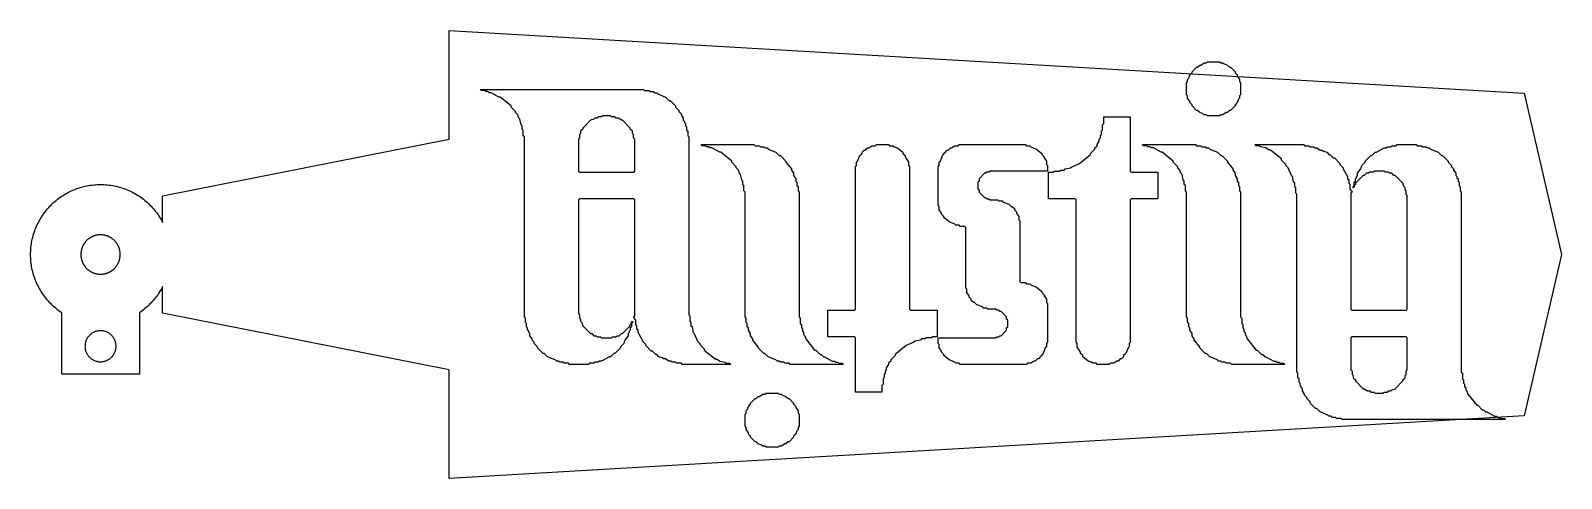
# Model space of a CAD drawing. Header units: millimetres. Extents: x -4.5 to 94, y -14.4 to 14.4.
import ezdxf

# ---------------------------------------------------------------- set-up
doc = ezdxf.new("R2010")
doc.units = ezdxf.units.MM
doc.layers.add('BLADE', color=7, linetype='Continuous')
doc.layers.add('NAME', color=1, linetype='Continuous')

msp = doc.modelspace()

# ---------------------------------------------------------------- linework, layer by layer
at = {"layer": 'BLADE'}
for points in [[(-2.5, -3.742), (-2.591, -3.679), (-2.681, -3.614), (-2.769, -3.548), (-2.855, -3.479), (-2.939, -3.407), (-3.022, -3.334), (-3.103, -3.259), (-3.182, -3.182), (-3.259, -3.103), (-3.334, -3.022), (-3.407, -2.939), (-3.479, -2.855), (-3.548, -2.769), (-3.614, -2.681), (-3.679, -2.591), (-3.742, -2.5), (-3.802, -2.407), (-3.86, -2.313), (-3.915, -2.218), (-3.969, -2.121), (-4.02, -2.023), (-4.068, -1.924), (-4.114, -1.824), (-4.157, -1.722), (-4.198, -1.62), (-4.237, -1.516), (-4.273, -1.412), (-4.306, -1.306), (-4.337, -1.2), (-4.365, -1.093), (-4.391, -0.986), (-4.414, -0.878), (-4.434, -0.769), (-4.451, -0.66), (-4.466, -0.551), (-4.478, -0.441), (-4.488, -0.331), (-4.495, -0.221), (-4.499, -0.11), (-4.5, 0), (-4.499, 0.11), (-4.495, 0.221), (-4.488, 0.331), (-4.478, 0.441), (-4.466, 0.551), (-4.451, 0.66), (-4.434, 0.769), (-4.414, 0.878), (-4.391, 0.986), (-4.365, 1.093), (-4.337, 1.2), (-4.306, 1.306), (-4.273, 1.412), (-4.237, 1.516), (-4.198, 1.62), (-4.157, 1.722), (-4.114, 1.824), (-4.068, 1.924), (-4.02, 2.023), (-3.969, 2.121), (-3.915, 2.218), (-3.86, 2.313), (-3.802, 2.407), (-3.742, 2.5), (-3.679, 2.591), (-3.614, 2.681), (-3.548, 2.769), (-3.479, 2.855), (-3.407, 2.939), (-3.334, 3.022), (-3.259, 3.103), (-3.182, 3.182), (-3.103, 3.259), (-3.022, 3.334), (-2.939, 3.407), (-2.855, 3.479), (-2.769, 3.548), (-2.681, 3.614), (-2.591, 3.679), (-2.5, 3.742), (-2.407, 3.802), (-2.313, 3.86), (-2.218, 3.915), (-2.121, 3.969), (-2.023, 4.02), (-1.924, 4.068), (-1.824, 4.114), (-1.722, 4.157), (-1.62, 4.198), (-1.516, 4.237), (-1.412, 4.273), (-1.306, 4.306), (-1.2, 4.337), (-1.093, 4.365), (-0.986, 4.391), (-0.878, 4.414), (-0.769, 4.434), (-0.66, 4.451), (-0.551, 4.466), (-0.441, 4.478), (-0.331, 4.488), (-0.221, 4.495), (-0.11, 4.499), (0, 4.5), (0.11, 4.499), (0.221, 4.495), (0.331, 4.488), (0.441, 4.478), (0.551, 4.466), (0.66, 4.451), (0.769, 4.434), (0.878, 4.414), (0.986, 4.391), (1.093, 4.365), (1.2, 4.337), (1.306, 4.306), (1.412, 4.273), (1.516, 4.237), (1.62, 4.198), (1.722, 4.157), (1.824, 4.114), (1.924, 4.068), (2.023, 4.02), (2.121, 3.969), (2.218, 3.915), (2.313, 3.86), (2.407, 3.802), (2.5, 3.742), (2.591, 3.679), (2.681, 3.614), (2.769, 3.548), (2.855, 3.479), (2.939, 3.407), (3.022, 3.334), (3.103, 3.259), (3.182, 3.182), (3.259, 3.103), (3.334, 3.022), (3.407, 2.939), (3.479, 2.855), (3.548, 2.769), (3.614, 2.681), (3.679, 2.591), (3.742, 2.5), (3.802, 2.407), (3.86, 2.313), (3.915, 2.218), (3.969, 2.121), (4, 2.061), (4, 3.78), (22.44, 7.424), (22.44, 14.396), (91.635, 10.365), (94.035, 0), (91.635, -10.365), (22.44, -14.396), (22.44, -7.424), (4, -3.78), (4, -2.061), (3.969, -2.121), (3.915, -2.218), (3.86, -2.313), (3.802, -2.407), (3.742, -2.5), (3.679, -2.591), (3.614, -2.681), (3.548, -2.769), (3.479, -2.855), (3.407, -2.939), (3.334, -3.022), (3.259, -3.103), (3.182, -3.182), (3.103, -3.259), (3.022, -3.334), (2.939, -3.407), (2.855, -3.479), (2.769, -3.548), (2.681, -3.614), (2.591, -3.679), (2.5, -3.742), (2.5, -3.742), (2.5, -7.7), (-2.5, -7.7), (-2.5, -3.742), (-2.5, -3.742)], [(1.263, 0.062), (1.262, 0.093), (1.259, 0.124), (1.255, 0.155), (1.251, 0.186), (1.246, 0.216), (1.241, 0.247), (1.234, 0.277), (1.227, 0.307), (1.219, 0.337), (1.211, 0.367), (1.201, 0.397), (1.191, 0.426), (1.18, 0.455), (1.169, 0.484), (1.156, 0.513), (1.144, 0.541), (1.13, 0.569), (1.116, 0.596), (1.101, 0.624), (1.085, 0.65), (1.069, 0.677), (1.052, 0.703), (1.034, 0.728), (1.016, 0.754), (0.997, 0.778), (0.978, 0.803), (0.958, 0.826), (0.937, 0.85), (0.916, 0.872), (0.894, 0.894), (0.872, 0.916), (0.85, 0.937), (0.826, 0.958), (0.803, 0.978), (0.778, 0.997), (0.754, 1.016), (0.728, 1.034), (0.703, 1.052), (0.677, 1.069), (0.65, 1.085), (0.624, 1.101), (0.596, 1.116), (0.569, 1.13), (0.541, 1.144), (0.513, 1.156), (0.484, 1.169), (0.455, 1.18), (0.426, 1.191), (0.397, 1.201), (0.367, 1.211), (0.337, 1.219), (0.307, 1.227), (0.277, 1.234), (0.247, 1.241), (0.216, 1.246), (0.186, 1.251), (0.155, 1.255), (0.124, 1.259), (0.093, 1.262), (0.062, 1.263), (0.031, 1.265), (0, 1.265), (-0.031, 1.265), (-0.062, 1.263), (-0.093, 1.262), (-0.124, 1.259), (-0.155, 1.255), (-0.186, 1.251), (-0.216, 1.246), (-0.247, 1.241), (-0.277, 1.234), (-0.307, 1.227), (-0.337, 1.219), (-0.367, 1.211), (-0.397, 1.201), (-0.426, 1.191), (-0.455, 1.18), (-0.484, 1.169), (-0.513, 1.156), (-0.541, 1.144), (-0.569, 1.13), (-0.596, 1.116), (-0.624, 1.101), (-0.65, 1.085), (-0.677, 1.069), (-0.703, 1.052), (-0.728, 1.034), (-0.754, 1.016), (-0.778, 0.997), (-0.803, 0.978), (-0.826, 0.958), (-0.85, 0.937), (-0.872, 0.916), (-0.894, 0.894), (-0.916, 0.872), (-0.937, 0.85), (-0.958, 0.826), (-0.978, 0.803), (-0.997, 0.778), (-1.016, 0.754), (-1.034, 0.728), (-1.052, 0.703), (-1.069, 0.677), (-1.085, 0.65), (-1.101, 0.624), (-1.116, 0.596), (-1.13, 0.569), (-1.144, 0.541), (-1.156, 0.513), (-1.169, 0.484), (-1.18, 0.455), (-1.191, 0.426), (-1.201, 0.397), (-1.211, 0.367), (-1.219, 0.337), (-1.227, 0.307), (-1.234, 0.277), (-1.241, 0.247), (-1.246, 0.216), (-1.251, 0.186), (-1.255, 0.155), (-1.259, 0.124), (-1.262, 0.093), (-1.263, 0.062), (-1.265, 0.031), (-1.265, 0), (-1.265, -0.031), (-1.263, -0.062), (-1.262, -0.093), (-1.259, -0.124), (-1.255, -0.155), (-1.251, -0.186), (-1.246, -0.216), (-1.241, -0.247), (-1.234, -0.277), (-1.227, -0.307), (-1.219, -0.337), (-1.211, -0.367), (-1.201, -0.397), (-1.191, -0.426), (-1.18, -0.455), (-1.169, -0.484), (-1.156, -0.513), (-1.144, -0.541), (-1.13, -0.569), (-1.116, -0.596), (-1.101, -0.624), (-1.085, -0.65), (-1.069, -0.677), (-1.052, -0.703), (-1.034, -0.728), (-1.016, -0.754), (-0.997, -0.778), (-0.978, -0.803), (-0.958, -0.826), (-0.937, -0.85), (-0.916, -0.872), (-0.894, -0.894), (-0.872, -0.916), (-0.85, -0.937), (-0.826, -0.958), (-0.803, -0.978), (-0.778, -0.997), (-0.754, -1.016), (-0.728, -1.034), (-0.703, -1.052), (-0.677, -1.069), (-0.65, -1.085), (-0.624, -1.101), (-0.596, -1.116), (-0.569, -1.13), (-0.541, -1.144), (-0.513, -1.156), (-0.484, -1.169), (-0.455, -1.18), (-0.426, -1.191), (-0.397, -1.201), (-0.367, -1.211), (-0.337, -1.219), (-0.307, -1.227), (-0.277, -1.234), (-0.247, -1.241), (-0.216, -1.246), (-0.186, -1.251), (-0.155, -1.255), (-0.124, -1.259), (-0.093, -1.262), (-0.062, -1.263), (-0.031, -1.265), (0, -1.265), (0.031, -1.265), (0.062, -1.263), (0.093, -1.262), (0.124, -1.259), (0.155, -1.255), (0.186, -1.251), (0.216, -1.246), (0.247, -1.241), (0.277, -1.234), (0.307, -1.227), (0.337, -1.219), (0.367, -1.211), (0.397, -1.201), (0.426, -1.191), (0.455, -1.18), (0.484, -1.169), (0.513, -1.156), (0.541, -1.144), (0.569, -1.13), (0.596, -1.116), (0.624, -1.101), (0.65, -1.085), (0.677, -1.069), (0.703, -1.052), (0.728, -1.034), (0.754, -1.016), (0.778, -0.997), (0.803, -0.978), (0.826, -0.958), (0.85, -0.937), (0.872, -0.916), (0.894, -0.894), (0.916, -0.872), (0.937, -0.85), (0.958, -0.826), (0.978, -0.803), (0.997, -0.778), (1.016, -0.754), (1.034, -0.728), (1.052, -0.703), (1.069, -0.677), (1.085, -0.65), (1.101, -0.624), (1.116, -0.596), (1.13, -0.569), (1.144, -0.541), (1.156, -0.513), (1.169, -0.484), (1.18, -0.455), (1.191, -0.426), (1.201, -0.397), (1.211, -0.367), (1.219, -0.337), (1.227, -0.307), (1.234, -0.277), (1.241, -0.247), (1.246, -0.216), (1.251, -0.186), (1.255, -0.155), (1.259, -0.124), (1.262, -0.093), (1.263, -0.062), (1.265, -0.031), (1.265, 0), (1.265, 0.031), (1.263, 0.062)], [(0.999, -5.851), (0.995, -5.802), (0.989, -5.753), (0.981, -5.705), (0.97, -5.657), (0.957, -5.61), (0.942, -5.563), (0.924, -5.517), (0.904, -5.472), (0.882, -5.429), (0.858, -5.386), (0.831, -5.344), (0.803, -5.304), (0.773, -5.266), (0.741, -5.228), (0.707, -5.193), (0.672, -5.159), (0.634, -5.127), (0.596, -5.097), (0.556, -5.069), (0.514, -5.042), (0.471, -5.018), (0.428, -4.996), (0.383, -4.976), (0.337, -4.958), (0.29, -4.943), (0.243, -4.93), (0.195, -4.919), (0.147, -4.911), (0.098, -4.905), (0.049, -4.901), (0, -4.9), (-0.049, -4.901), (-0.098, -4.905), (-0.147, -4.911), (-0.195, -4.919), (-0.243, -4.93), (-0.29, -4.943), (-0.337, -4.958), (-0.383, -4.976), (-0.428, -4.996), (-0.471, -5.018), (-0.514, -5.042), (-0.556, -5.069), (-0.596, -5.097), (-0.634, -5.127), (-0.672, -5.159), (-0.707, -5.193), (-0.741, -5.228), (-0.773, -5.266), (-0.803, -5.304), (-0.831, -5.344), (-0.858, -5.386), (-0.882, -5.429), (-0.904, -5.472), (-0.924, -5.517), (-0.942, -5.563), (-0.957, -5.61), (-0.97, -5.657), (-0.981, -5.705), (-0.989, -5.753), (-0.995, -5.802), (-0.999, -5.851), (-1, -5.9), (-0.999, -5.949), (-0.995, -5.998), (-0.989, -6.047), (-0.981, -6.095), (-0.97, -6.143), (-0.957, -6.19), (-0.942, -6.237), (-0.924, -6.283), (-0.904, -6.328), (-0.882, -6.371), (-0.858, -6.414), (-0.831, -6.456), (-0.803, -6.496), (-0.773, -6.534), (-0.741, -6.572), (-0.707, -6.607), (-0.672, -6.641), (-0.634, -6.673), (-0.596, -6.703), (-0.556, -6.731), (-0.514, -6.758), (-0.471, -6.782), (-0.428, -6.804), (-0.383, -6.824), (-0.337, -6.842), (-0.29, -6.857), (-0.243, -6.87), (-0.195, -6.881), (-0.147, -6.889), (-0.098, -6.895), (-0.049, -6.899), (0, -6.9), (0.049, -6.899), (0.098, -6.895), (0.147, -6.889), (0.195, -6.881), (0.243, -6.87), (0.29, -6.857), (0.337, -6.842), (0.383, -6.824), (0.428, -6.804), (0.471, -6.782), (0.514, -6.758), (0.556, -6.731), (0.596, -6.703), (0.634, -6.673), (0.672, -6.641), (0.707, -6.607), (0.741, -6.572), (0.773, -6.534), (0.803, -6.496), (0.831, -6.456), (0.858, -6.414), (0.882, -6.371), (0.904, -6.328), (0.924, -6.283), (0.942, -6.237), (0.957, -6.19), (0.97, -6.143), (0.981, -6.095), (0.989, -6.047), (0.995, -5.998), (0.999, -5.949), (1, -5.9), (0.999, -5.851)]]:
    msp.add_lwpolyline(points, close=True, dxfattribs=at)
at = {"layer": 'NAME'}
for points in [[(71.255, 12.396), (72.036, 12.396), (72.107, 12.325), (72.249, 12.325), (72.32, 12.254), (72.534, 12.183), (72.676, 12.041), (72.747, 12.041), (73.031, 11.757), (73.031, 11.686), (73.173, 11.544), (73.173, 11.473), (73.315, 11.26), (73.315, 11.118), (73.386, 11.047), (73.386, 10.265), (73.315, 10.194), (73.315, 10.052), (73.244, 9.981), (73.173, 9.768), (73.031, 9.626), (73.031, 9.555), (72.747, 9.271), (72.676, 9.271), (72.534, 9.129), (72.462, 9.129), (72.249, 8.986), (72.107, 8.986), (72.036, 8.915), (71.255, 8.915), (71.184, 8.986), (71.042, 8.986), (70.971, 9.057), (70.758, 9.129), (70.615, 9.271), (70.544, 9.271), (70.26, 9.555), (70.26, 9.626), (70.118, 9.768), (70.118, 9.839), (69.976, 10.052), (69.976, 10.194), (69.905, 10.265), (69.905, 11.047), (69.976, 11.118), (69.976, 11.26), (70.047, 11.331), (70.118, 11.544), (70.26, 11.686), (70.26, 11.757), (70.544, 12.041), (70.615, 12.041), (70.758, 12.183), (70.829, 12.183), (71.042, 12.325), (71.184, 12.325), (71.255, 12.396)], [(24.44, 10.62), (34.954, 10.62), (35.025, 10.549), (35.309, 10.549), (35.38, 10.478), (35.593, 10.478), (35.664, 10.407), (35.806, 10.407), (35.877, 10.336), (36.375, 10.123), (36.588, 9.91), (36.659, 9.91), (37.014, 9.555), (37.014, 9.484), (37.227, 9.271), (37.227, 9.2), (37.369, 9.057), (37.369, 8.986), (37.511, 8.773), (37.511, 8.631), (37.582, 8.56), (37.582, 8.489), (37.653, 8.418), (37.653, 8.276), (37.724, 8.205), (37.724, 7.992), (37.795, 7.921), (37.795, 7.637), (37.866, 7.566), (37.866, -3.872), (37.937, -3.943), (37.937, -4.298), (38.008, -4.369), (38.008, -4.582), (38.08, -4.653), (38.151, -5.008), (38.222, -5.079), (38.435, -5.577), (38.577, -5.719), (38.577, -5.79), (38.861, -6.074), (38.861, -6.145), (39.571, -6.713), (39.642, -6.713), (39.856, -6.855), (40.211, -6.926), (40.282, -6.997), (40.495, -6.997), (40.566, -7.068), (37.44, -7.068), (37.369, -6.997), (37.085, -6.997), (37.014, -6.926), (36.801, -6.926), (36.73, -6.855), (36.588, -6.855), (36.375, -6.713), (36.233, -6.713), (36.161, -6.642), (35.948, -6.571), (35.806, -6.429), (35.735, -6.429), (35.522, -6.216), (35.451, -6.216), (35.096, -5.861), (35.096, -5.79), (34.883, -5.577), (34.883, -5.506), (34.599, -5.008), (34.599, -4.866), (34.528, -4.795), (34.528, -4.582), (34.457, -4.511), (34.457, -4.227), (34.314, -4.014), (34.385, -3.943), (34.385, 3.516), (34.314, 3.587), (30.834, 3.587), (30.762, 3.516), (30.762, -3.801), (30.834, -3.872), (30.834, -4.085), (30.905, -4.156), (30.905, -4.298), (30.976, -4.369), (31.047, -4.582), (31.544, -5.079), (31.615, -5.079), (31.757, -5.221), (31.899, -5.221), (31.97, -5.292), (32.183, -5.292), (32.254, -5.363), (32.894, -5.363), (32.965, -5.292), (33.178, -5.292), (33.249, -5.221), (33.391, -5.221), (33.533, -5.079), (33.604, -5.079), (34.101, -4.582), (34.101, -4.511), (34.172, -4.44), (34.172, -4.653), (34.101, -4.724), (34.101, -4.866), (34.03, -4.937), (34.03, -5.008), (33.959, -5.079), (33.959, -5.221), (33.746, -5.506), (33.675, -5.719), (33.462, -5.932), (33.462, -6.003), (33.107, -6.358), (33.036, -6.358), (32.823, -6.571), (32.752, -6.571), (32.254, -6.855), (32.112, -6.855), (32.041, -6.926), (31.828, -6.926), (31.757, -6.997), (31.473, -6.997), (31.402, -7.068), (30.194, -7.068), (30.123, -6.997), (29.839, -6.997), (29.768, -6.926), (29.555, -6.926), (29.484, -6.855), (29.342, -6.855), (29.271, -6.784), (28.773, -6.571), (28.56, -6.358), (28.489, -6.358), (28.134, -6.003), (28.134, -5.932), (27.921, -5.719), (27.921, -5.648), (27.779, -5.506), (27.779, -5.434), (27.637, -5.221), (27.637, -5.079), (27.566, -5.008), (27.566, -4.937), (27.495, -4.866), (27.495, -4.724), (27.424, -4.653), (27.424, -4.44), (27.353, -4.369), (27.353, -4.085), (27.282, -4.014), (27.282, 7.566), (27.211, 7.637), (27.211, 7.992), (27.139, 8.063), (27.139, 8.276), (27.068, 8.347), (26.997, 8.702), (26.926, 8.773), (26.855, 8.986), (26.713, 9.129), (26.713, 9.2), (26.429, 9.484), (26.429, 9.555), (25.719, 10.123), (25.648, 10.123), (25.15, 10.407), (25.008, 10.407), (24.937, 10.478), (24.795, 10.478), (24.724, 10.549), (24.511, 10.549), (24.44, 10.62)], [(32.041, 8.844), (31.97, 8.773), (31.828, 8.773), (31.757, 8.702), (31.544, 8.631), (31.047, 8.134), (31.047, 8.063), (30.905, 7.921), (30.905, 7.779), (30.834, 7.708), (30.834, 7.495), (30.762, 7.424), (30.762, 5.363), (30.834, 5.292), (34.314, 5.292), (34.385, 5.363), (34.385, 7.424), (34.314, 7.495), (34.314, 7.708), (34.243, 7.779), (34.243, 7.921), (34.101, 8.063), (34.101, 8.134), (33.604, 8.631), (33.533, 8.631), (33.32, 8.773), (33.178, 8.773), (33.107, 8.844), (32.894, 8.844), (32.823, 8.915), (32.325, 8.915), (32.254, 8.844), (32.041, 8.844)], [(61.025, 5.292), (61.309, 5.292), (61.38, 5.363), (61.736, 5.363), (61.807, 5.434), (62.02, 5.434), (62.091, 5.506), (62.446, 5.577), (62.517, 5.648), (63.014, 5.861), (63.725, 6.429), (63.725, 6.5), (64.009, 6.784), (64.009, 6.855), (64.151, 6.997), (64.151, 7.068), (64.293, 7.282), (64.293, 7.424), (64.364, 7.495), (64.364, 7.637), (64.435, 7.708), (64.435, 7.921), (64.506, 7.992), (64.506, 8.347), (64.577, 8.418), (64.577, 8.844), (66.282, 8.844), (66.282, 5.363), (66.353, 5.292), (68.058, 5.292), (68.058, 3.587), (66.353, 3.587), (66.282, 3.516), (66.282, -5.648), (66.211, -5.719), (66.211, -5.932), (66.14, -6.003), (65.998, -6.358), (65.856, -6.5), (65.856, -6.571), (65.714, -6.713), (65.643, -6.713), (65.501, -6.855), (65.43, -6.855), (65.216, -6.997), (65.003, -6.997), (64.932, -7.068), (64.151, -7.068), (64.08, -6.997), (63.867, -6.997), (63.796, -6.926), (63.583, -6.855), (63.227, -6.571), (63.227, -6.5), (63.085, -6.358), (63.085, -6.287), (62.872, -5.932), (62.872, -5.719), (62.801, -5.648), (62.801, 3.516), (62.73, 3.587), (61.025, 3.587), (61.025, 5.292)], [(38.648, 7.068), (42.058, 7.068), (42.129, 6.997), (42.413, 6.997), (42.484, 6.926), (42.697, 6.926), (42.768, 6.855), (42.91, 6.855), (42.981, 6.784), (43.478, 6.571), (43.692, 6.358), (43.763, 6.358), (44.118, 6.003), (44.118, 5.932), (44.473, 5.506), (44.473, 5.434), (44.615, 5.221), (44.615, 5.079), (44.757, 4.866), (44.757, 4.724), (44.828, 4.653), (44.828, 4.44), (44.899, 4.369), (44.899, 4.085), (44.97, 4.014), (44.97, -4.014), (45.041, -4.085), (45.041, -4.44), (45.112, -4.511), (45.112, -4.724), (45.183, -4.795), (45.183, -4.937), (45.254, -5.008), (45.254, -5.15), (45.326, -5.221), (45.397, -5.434), (45.965, -6.145), (46.036, -6.145), (46.32, -6.429), (46.391, -6.429), (46.533, -6.571), (46.604, -6.571), (47.101, -6.855), (47.244, -6.855), (47.315, -6.926), (47.457, -6.926), (47.528, -6.997), (47.741, -6.997), (47.812, -7.068), (44.402, -7.068), (44.331, -6.997), (44.047, -6.997), (43.976, -6.926), (43.763, -6.926), (43.692, -6.855), (43.55, -6.855), (43.478, -6.784), (42.981, -6.571), (42.768, -6.358), (42.697, -6.358), (42.342, -6.003), (42.342, -5.932), (41.987, -5.506), (41.987, -5.434), (41.845, -5.221), (41.845, -5.079), (41.703, -4.866), (41.703, -4.724), (41.631, -4.653), (41.631, -4.44), (41.56, -4.369), (41.56, -4.085), (41.489, -4.014), (41.489, 4.014), (41.418, 4.085), (41.418, 4.44), (41.347, 4.511), (41.347, 4.724), (41.276, 4.795), (41.205, 5.15), (41.134, 5.221), (41.063, 5.434), (40.921, 5.577), (40.921, 5.648), (40.637, 5.932), (40.637, 6.003), (39.927, 6.571), (39.856, 6.571), (39.358, 6.855), (39.216, 6.855), (39.145, 6.926), (39.003, 6.926), (38.932, 6.997), (38.719, 6.997), (38.648, 7.068)], [(53.85, -5.292), (53.566, -5.292), (53.495, -5.363), (53.14, -5.363), (53.069, -5.434), (52.856, -5.434), (52.785, -5.506), (52.429, -5.577), (52.358, -5.648), (51.861, -5.861), (51.151, -6.429), (51.151, -6.5), (50.867, -6.784), (50.867, -6.855), (50.724, -6.997), (50.724, -7.068), (50.582, -7.282), (50.582, -7.424), (50.511, -7.495), (50.511, -7.637), (50.44, -7.708), (50.44, -7.921), (50.369, -7.992), (50.369, -8.347), (50.298, -8.418), (50.298, -8.844), (48.593, -8.844), (48.593, -5.363), (48.522, -5.292), (46.817, -5.292), (46.817, -3.587), (48.522, -3.587), (48.593, -3.516), (48.593, 5.648), (48.664, 5.719), (48.664, 5.932), (48.735, 6.003), (48.877, 6.358), (49.02, 6.5), (49.02, 6.571), (49.162, 6.713), (49.233, 6.713), (49.375, 6.855), (49.446, 6.855), (49.659, 6.997), (49.872, 6.997), (49.943, 7.068), (50.724, 7.068), (50.796, 6.997), (51.009, 6.997), (51.08, 6.926), (51.293, 6.855), (51.648, 6.571), (51.648, 6.5), (51.79, 6.358), (51.79, 6.287), (52.003, 5.932), (52.003, 5.719), (52.074, 5.648), (52.074, -3.516), (52.145, -3.587), (53.85, -3.587), (53.85, -5.292)], [(53.921, -5.363), (57.615, -5.363), (57.686, -5.292), (57.828, -5.292), (57.899, -5.221), (57.97, -5.221), (58.326, -4.866), (58.326, -4.724), (58.397, -4.653), (58.397, -4.227), (58.326, -4.156), (58.326, -4.014), (57.97, -3.659), (57.899, -3.659), (57.828, -3.587), (57.686, -3.587), (57.615, -3.516), (57.118, -3.516), (57.047, -3.445), (56.834, -3.445), (56.763, -3.374), (56.408, -3.232), (56.266, -3.09), (56.195, -3.09), (56.052, -2.948), (56.052, -2.877), (55.91, -2.735), (55.91, -2.664), (55.768, -2.451), (55.768, -2.238), (55.697, -2.167), (55.697, 1.74), (55.626, 1.811), (55.342, 1.811), (55.271, 1.883), (55.058, 1.883), (54.987, 1.954), (54.632, 2.096), (54.276, 2.38), (54.276, 2.451), (54.134, 2.593), (54.134, 2.664), (53.992, 2.877), (53.992, 3.09), (53.921, 3.161), (53.921, 5.648), (53.992, 5.719), (53.992, 5.932), (54.063, 6.003), (54.205, 6.358), (54.49, 6.713), (54.561, 6.713), (54.703, 6.855), (54.774, 6.855), (54.987, 6.997), (55.2, 6.997), (55.271, 7.068), (59.533, 7.068), (59.604, 6.997), (59.818, 6.997), (59.889, 6.926), (60.244, 6.784), (60.599, 6.5), (60.599, 6.429), (60.741, 6.287), (60.741, 6.216), (60.883, 6.003), (60.883, 5.79), (60.954, 5.719), (60.954, 5.363), (57.26, 5.363), (57.189, 5.292), (57.047, 5.292), (56.976, 5.221), (56.905, 5.221), (56.55, 4.866), (56.55, 4.724), (56.479, 4.653), (56.479, 4.227), (56.55, 4.156), (56.55, 4.014), (56.905, 3.659), (56.976, 3.659), (57.047, 3.587), (57.189, 3.587), (57.26, 3.516), (57.757, 3.516), (57.828, 3.445), (58.042, 3.445), (58.113, 3.374), (58.468, 3.232), (58.61, 3.09), (58.681, 3.09), (58.823, 2.948), (58.823, 2.877), (58.965, 2.735), (58.965, 2.664), (59.107, 2.451), (59.107, 2.238), (59.178, 2.167), (59.178, -1.74), (59.249, -1.811), (59.533, -1.811), (59.604, -1.883), (59.818, -1.883), (59.889, -1.954), (60.244, -2.096), (60.599, -2.38), (60.599, -2.451), (60.741, -2.593), (60.741, -2.664), (60.883, -2.877), (60.883, -3.09), (60.954, -3.161), (60.954, -5.648), (60.883, -5.719), (60.883, -5.932), (60.812, -6.003), (60.67, -6.358), (60.386, -6.713), (60.315, -6.713), (60.173, -6.855), (60.102, -6.855), (59.889, -6.997), (59.675, -6.997), (59.604, -7.068), (55.342, -7.068), (55.271, -6.997), (55.058, -6.997), (54.987, -6.926), (54.632, -6.784), (54.276, -6.5), (54.276, -6.429), (54.134, -6.287), (54.134, -6.216), (53.992, -6.003), (53.992, -5.79), (53.921, -5.719), (53.921, -5.363)], [(67.064, 7.068), (70.473, 7.068), (70.544, 6.997), (70.829, 6.997), (70.9, 6.926), (71.113, 6.926), (71.184, 6.855), (71.326, 6.855), (71.397, 6.784), (71.894, 6.571), (72.107, 6.358), (72.178, 6.358), (72.534, 6.003), (72.534, 5.932), (72.889, 5.506), (72.889, 5.434), (73.031, 5.221), (73.031, 5.079), (73.173, 4.866), (73.173, 4.724), (73.244, 4.653), (73.244, 4.44), (73.315, 4.369), (73.315, 4.085), (73.386, 4.014), (73.386, -4.014), (73.457, -4.085), (73.457, -4.44), (73.528, -4.511), (73.528, -4.724), (73.599, -4.795), (73.599, -4.937), (73.67, -5.008), (73.67, -5.15), (73.741, -5.221), (73.812, -5.434), (74.381, -6.145), (74.452, -6.145), (74.736, -6.429), (74.807, -6.429), (74.949, -6.571), (75.02, -6.571), (75.517, -6.855), (75.659, -6.855), (75.73, -6.926), (75.872, -6.926), (75.943, -6.997), (76.157, -6.997), (76.228, -7.068), (72.818, -7.068), (72.747, -6.997), (72.462, -6.997), (72.391, -6.926), (72.178, -6.926), (72.107, -6.855), (71.965, -6.855), (71.894, -6.784), (71.397, -6.571), (71.184, -6.358), (71.113, -6.358), (70.758, -6.003), (70.758, -5.932), (70.402, -5.506), (70.402, -5.434), (70.26, -5.221), (70.26, -5.079), (70.118, -4.866), (70.118, -4.724), (70.047, -4.653), (70.047, -4.44), (69.976, -4.369), (69.976, -4.085), (69.905, -4.014), (69.905, 4.014), (69.834, 4.085), (69.834, 4.44), (69.763, 4.511), (69.763, 4.724), (69.692, 4.795), (69.621, 5.15), (69.55, 5.221), (69.479, 5.434), (69.337, 5.577), (69.337, 5.648), (69.053, 5.932), (69.053, 6.003), (68.342, 6.571), (68.271, 6.571), (67.774, 6.855), (67.632, 6.855), (67.561, 6.926), (67.419, 6.926), (67.348, 6.997), (67.135, 6.997), (67.064, 7.068)], [(74.31, 7.068), (77.435, 7.068), (77.506, 6.997), (77.79, 6.997), (77.861, 6.926), (78.075, 6.926), (78.146, 6.855), (78.288, 6.855), (78.501, 6.713), (78.643, 6.713), (78.714, 6.642), (78.927, 6.571), (79.069, 6.429), (79.14, 6.429), (79.353, 6.216), (79.424, 6.216), (79.78, 5.861), (79.78, 5.79), (79.993, 5.577), (79.993, 5.506), (80.277, 5.008), (80.277, 4.866), (80.348, 4.795), (80.348, 4.582), (80.419, 4.511), (80.419, 4.227), (80.561, 4.014), (80.49, 3.943), (80.49, -3.516), (80.561, -3.587), (84.042, -3.587), (84.113, -3.516), (84.113, 3.801), (84.042, 3.872), (84.042, 4.085), (83.971, 4.156), (83.971, 4.298), (83.9, 4.369), (83.829, 4.582), (83.331, 5.079), (83.26, 5.079), (83.118, 5.221), (82.976, 5.221), (82.905, 5.292), (82.692, 5.292), (82.621, 5.363), (81.982, 5.363), (81.911, 5.292), (81.698, 5.292), (81.627, 5.221), (81.484, 5.221), (81.342, 5.079), (81.271, 5.079), (80.774, 4.582), (80.774, 4.511), (80.703, 4.44), (80.703, 4.653), (80.774, 4.724), (80.774, 4.866), (80.845, 4.937), (80.845, 5.008), (80.916, 5.079), (80.916, 5.221), (81.129, 5.506), (81.2, 5.719), (81.413, 5.932), (81.413, 6.003), (81.769, 6.358), (81.84, 6.358), (82.053, 6.571), (82.124, 6.571), (82.621, 6.855), (82.763, 6.855), (82.834, 6.926), (83.047, 6.926), (83.118, 6.997), (83.403, 6.997), (83.474, 7.068), (84.681, 7.068), (84.752, 6.997), (85.036, 6.997), (85.107, 6.926), (85.321, 6.926), (85.392, 6.855), (85.534, 6.855), (85.605, 6.784), (86.102, 6.571), (86.315, 6.358), (86.386, 6.358), (86.741, 6.003), (86.741, 5.932), (86.954, 5.719), (86.954, 5.648), (87.097, 5.506), (87.097, 5.434), (87.239, 5.221), (87.239, 5.079), (87.31, 5.008), (87.31, 4.937), (87.381, 4.866), (87.381, 4.724), (87.452, 4.653), (87.452, 4.44), (87.523, 4.369), (87.523, 4.085), (87.594, 4.014), (87.594, -7.566), (87.665, -7.637), (87.665, -7.992), (87.736, -8.063), (87.736, -8.276), (87.807, -8.347), (87.807, -8.489), (87.878, -8.56), (87.878, -8.702), (87.949, -8.773), (88.02, -8.986), (88.588, -9.697), (88.659, -9.697), (88.944, -9.981), (89.015, -9.981), (89.157, -10.123), (89.228, -10.123), (89.725, -10.407), (89.867, -10.407), (89.938, -10.478), (90.08, -10.478), (90.151, -10.549), (90.364, -10.549), (90.435, -10.62), (79.922, -10.62), (79.851, -10.549), (79.566, -10.549), (79.495, -10.478), (79.282, -10.478), (79.211, -10.407), (79.069, -10.407), (78.998, -10.336), (78.501, -10.123), (78.288, -9.91), (78.217, -9.91), (77.861, -9.555), (77.861, -9.484), (77.648, -9.271), (77.648, -9.2), (77.506, -9.057), (77.506, -8.986), (77.364, -8.773), (77.364, -8.631), (77.293, -8.56), (77.293, -8.489), (77.222, -8.418), (77.222, -8.276), (77.151, -8.205), (77.151, -7.992), (77.08, -7.921), (77.08, -7.637), (77.009, -7.566), (77.009, 3.872), (76.938, 3.943), (76.938, 4.298), (76.867, 4.369), (76.867, 4.582), (76.796, 4.653), (76.725, 5.008), (76.654, 5.079), (76.441, 5.577), (76.299, 5.719), (76.299, 5.79), (76.014, 6.074), (76.014, 6.145), (75.304, 6.713), (75.233, 6.713), (75.02, 6.855), (74.665, 6.926), (74.594, 6.997), (74.381, 6.997), (74.31, 7.068)], [(80.703, 4.44), (80.703, 4.369), (80.632, 4.298), (80.632, 4.369), (80.703, 4.44)], [(34.243, -4.369), (34.172, -4.44), (34.172, -4.369), (34.243, -4.298), (34.243, -4.369)], [(80.49, -5.363), (80.49, -7.424), (80.561, -7.495), (80.561, -7.708), (80.632, -7.779), (80.632, -7.921), (80.774, -8.063), (80.774, -8.134), (81.271, -8.631), (81.342, -8.631), (81.555, -8.773), (81.698, -8.773), (81.769, -8.844), (81.982, -8.844), (82.053, -8.915), (82.55, -8.915), (82.621, -8.844), (82.834, -8.844), (82.905, -8.773), (83.047, -8.773), (83.118, -8.702), (83.331, -8.631), (83.829, -8.134), (83.829, -8.063), (83.971, -7.921), (83.971, -7.779), (84.042, -7.708), (84.042, -7.495), (84.113, -7.424), (84.113, -5.363), (84.042, -5.292), (80.561, -5.292), (80.49, -5.363)], [(42.839, -8.915), (43.621, -8.915), (43.692, -8.986), (43.834, -8.986), (43.905, -9.057), (44.118, -9.129), (44.26, -9.271), (44.331, -9.271), (44.615, -9.555), (44.615, -9.626), (44.757, -9.768), (44.757, -9.839), (44.899, -10.052), (44.899, -10.194), (44.97, -10.265), (44.97, -11.047), (44.899, -11.118), (44.899, -11.26), (44.828, -11.331), (44.757, -11.544), (44.615, -11.686), (44.615, -11.757), (44.331, -12.041), (44.26, -12.041), (44.118, -12.183), (44.047, -12.183), (43.834, -12.325), (43.692, -12.325), (43.621, -12.396), (42.839, -12.396), (42.768, -12.325), (42.626, -12.325), (42.555, -12.254), (42.342, -12.183), (42.2, -12.041), (42.129, -12.041), (41.845, -11.757), (41.845, -11.686), (41.703, -11.544), (41.703, -11.473), (41.56, -11.26), (41.56, -11.118), (41.489, -11.047), (41.489, -10.265), (41.56, -10.194), (41.56, -10.052), (41.631, -9.981), (41.703, -9.768), (41.845, -9.626), (41.845, -9.555), (42.129, -9.271), (42.2, -9.271), (42.342, -9.129), (42.413, -9.129), (42.626, -8.986), (42.768, -8.986), (42.839, -8.915)]]:
    msp.add_lwpolyline(points, close=True, dxfattribs=at)

doc.saveas('drawing.dxf')
